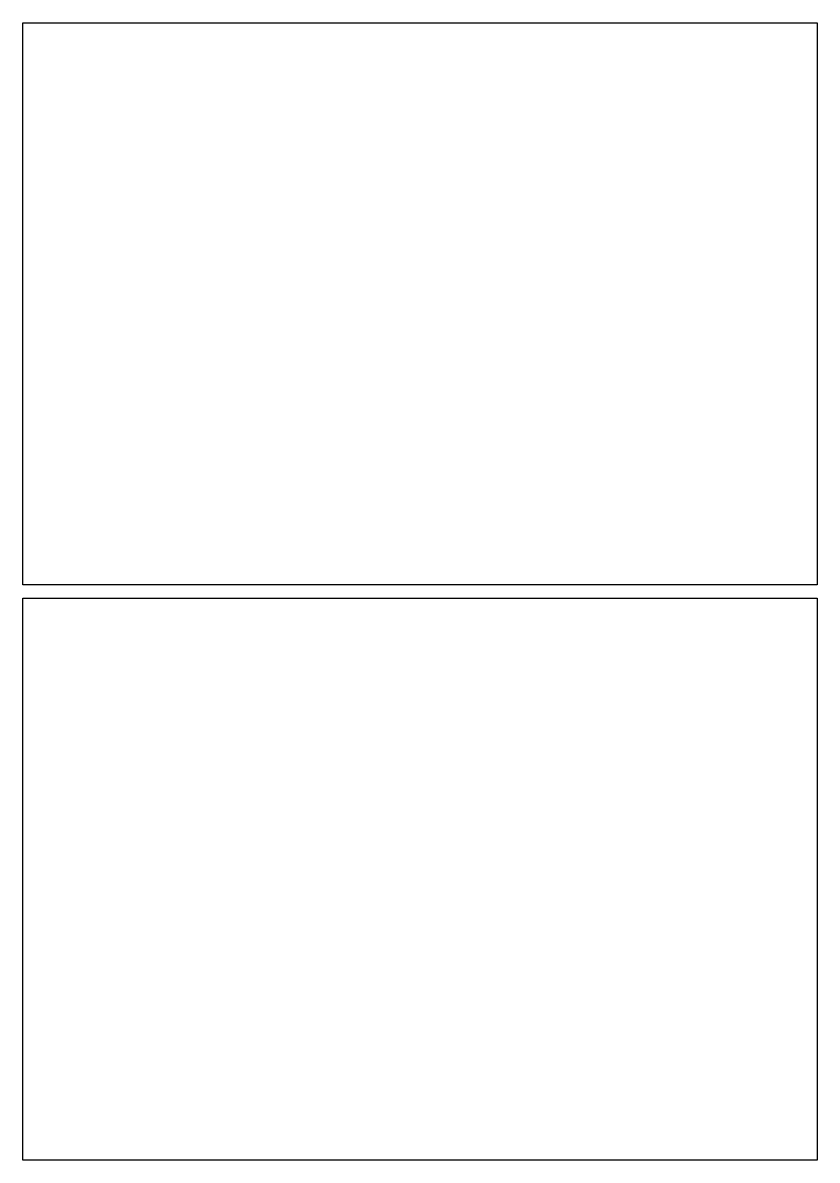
# Model space of a CAD drawing. Header units: millimetres. Extents: x 2 to 298, y 5 to 430.
import ezdxf

# ---------------------------------------------------------------- set-up
doc = ezdxf.new("R2010")
doc.units = ezdxf.units.MM

msp = doc.modelspace()

# ---------------------------------------------------------------- linework, layer by layer
at = {"layer": 'CUT', "color": 1}
for points in [[(1.5, 430), (298.5, 430), (298.5, 220), (1.5, 220)], [(1.5, 215), (298.5, 215), (298.5, 5), (1.5, 5)]]:
    msp.add_lwpolyline(points, close=True, dxfattribs=at)

doc.saveas('drawing.dxf')
